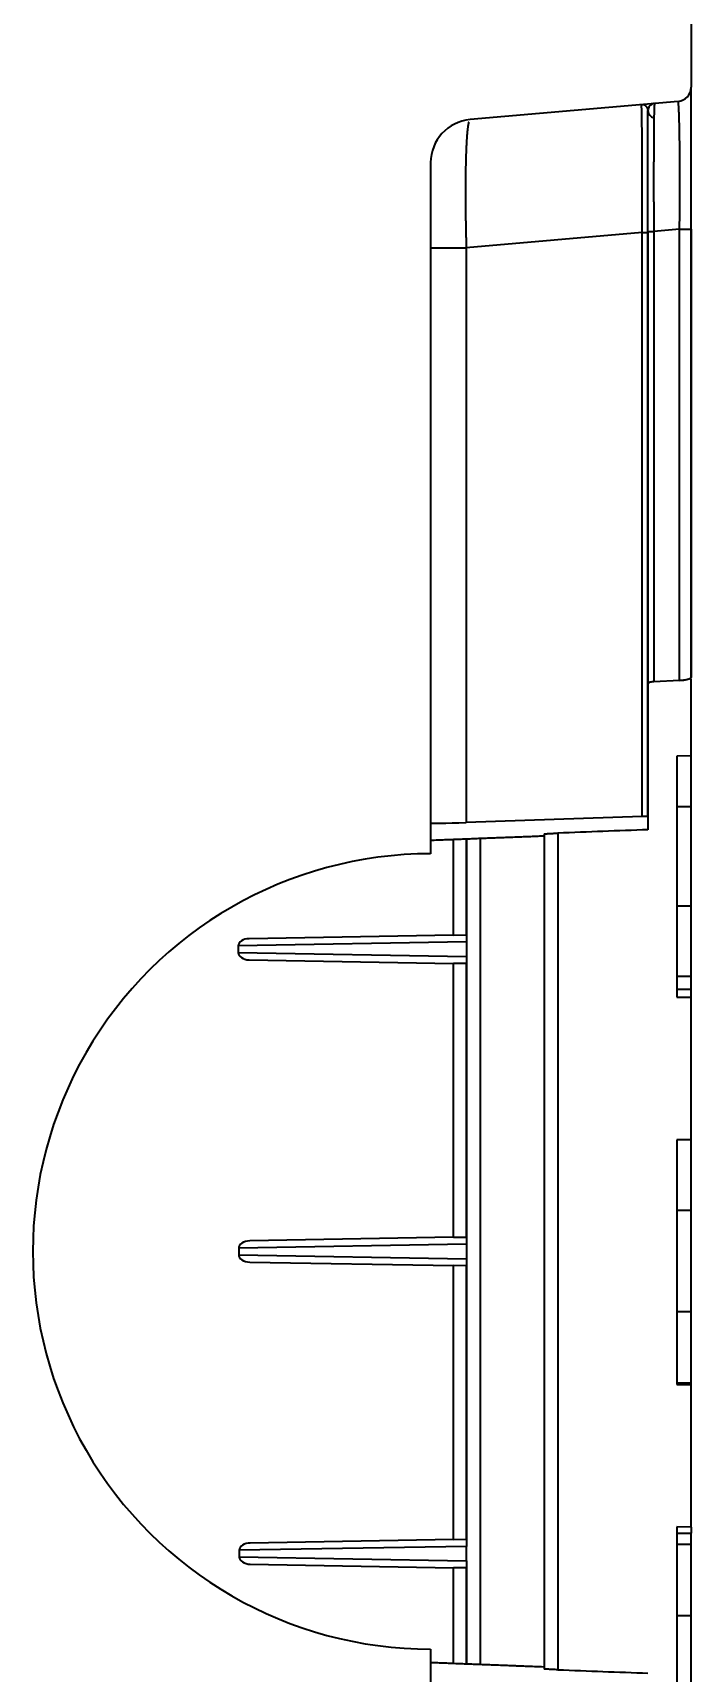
# Model space of a CAD drawing. Header units: millimetres. Extents: x 5 to 1651, y 545 to 1674.
# Drawn here: x 837.1 to 882.9, y 799.2 to 913.2 of the extents above; entities that cross this region are included whole.
import ezdxf

# ---------------------------------------------------------------- set-up
doc = ezdxf.new("R2010")
doc.units = ezdxf.units.MM
doc.layers.add('10', color=7, linetype='Continuous', true_color=0xffffff)

msp = doc.modelspace()

# ---------------------------------------------------------------- linework, layer by layer
at = {"layer": '10', "color": 7, "linetype": 'Continuous', "lineweight": 35}
for p, q in [((882.862, 928.539), (882.862, 909.456)), ((882.862, 899.589), (882.862, 909.456)), ((881.949, 908.46), (867.502, 907.196)), ((879.862, 899.345), (879.862, 907.819)), ((864.763, 904.207), (864.763, 856.176)), ((882.058, 899.589), (880.264, 899.432)), ((882.058, 868.224), (882.058, 899.589)), ((882.058, 899.589), (882.862, 899.589)), ((882.862, 899.589), (882.862, 868.436)), ((882.862, 868.438), (882.862, 899.589)), ((879.45, 899.345), (867.237, 898.276)), ((879.45, 858.768), (879.45, 899.345)), ((879.45, 899.345), (879.862, 899.345)), ((879.862, 899.432), (880.264, 899.432)), ((879.862, 899.345), (879.862, 858.775)), ((879.862, 858.775), (879.862, 899.345)), ((880.264, 899.432), (880.264, 868.13)), ((864.763, 898.276), (867.237, 898.276)), ((867.237, 898.276), (867.237, 858.346)), ((882.058, 868.224), (880.264, 868.13)), ((882.862, 862.976), (881.862, 862.967)), ((882.862, 859.444), (882.862, 862.976)), ((879.45, 858.768), (867.237, 858.346)), ((879.862, 858.775), (879.862, 857.849)), ((882.862, 859.444), (881.862, 859.444)), ((882.862, 852.559), (882.862, 859.444)), ((866.349, 850.524), (866.349, 857.181)), ((867.262, 850.54), (867.262, 857.217)), ((867.262, 857.217), (867.262, 850.54)), ((881.862, 852.559), (882.862, 852.559)), ((882.862, 846.738), (882.862, 852.559)), ((866.349, 850.524), (852.16, 850.276)), ((866.349, 850.524), (867.262, 850.54)), ((867.262, 850.54), (867.262, 850.046)), ((867.262, 850.046), (851.394, 849.769)), ((851.394, 849.769), (851.394, 849.309)), ((851.394, 849.309), (867.262, 849.032)), ((867.262, 850.046), (867.262, 849.032)), ((852.16, 848.802), (866.349, 848.554)), ((867.262, 848.539), (866.349, 848.554)), ((866.349, 829.524), (866.349, 848.554)), ((867.262, 849.032), (867.262, 848.539)), ((867.262, 829.539), (867.262, 848.539)), ((867.262, 848.539), (867.262, 829.539)), ((882.862, 847.641), (881.862, 847.641)), ((882.862, 846.738), (881.862, 846.738)), ((881.862, 846.2), (882.862, 846.209)), ((882.862, 846.209), (882.862, 846.738)), ((882.862, 836.296), (881.862, 836.295)), ((882.862, 831.377), (882.862, 836.296)), ((882.862, 831.377), (881.862, 831.377)), ((882.862, 824.377), (882.862, 831.377)), ((867.262, 829.046), (851.433, 828.769)), ((866.349, 829.524), (852.198, 829.277)), ((866.349, 829.524), (867.262, 829.539)), ((867.262, 829.539), (867.262, 829.046)), ((867.262, 829.046), (867.262, 828.033)), ((851.433, 828.769), (851.433, 828.31)), ((851.433, 828.31), (867.262, 828.033)), ((852.198, 827.802), (866.349, 827.555)), ((867.262, 828.033), (867.262, 827.539)), ((867.262, 827.539), (866.349, 827.555)), ((866.349, 808.523), (866.349, 827.555)), ((867.262, 808.539), (867.262, 827.539)), ((867.262, 827.539), (867.262, 808.539)), ((881.862, 824.377), (882.862, 824.377)), ((882.862, 819.325), (882.862, 824.377)), ((882.862, 819.377), (881.862, 819.377)), ((882.862, 819.325), (881.862, 819.325)), ((881.862, 819.294), (882.862, 819.294)), ((866.349, 808.523), (852.236, 808.277)), ((866.349, 808.523), (867.262, 808.539)), ((867.262, 808.539), (867.262, 808.045)), ((882.862, 809.389), (881.862, 809.398)), ((881.862, 808.962), (882.862, 808.962)), ((882.862, 809.389), (882.862, 808.962)), ((882.862, 803.227), (882.862, 808.962)), ((867.262, 808.045), (851.471, 807.77)), ((851.471, 807.77), (851.471, 807.31)), ((851.471, 807.31), (867.262, 807.034)), ((867.262, 807.034), (867.262, 808.045)), ((882.862, 808.163), (881.862, 808.163)), ((852.236, 806.803), (866.349, 806.556)), ((867.262, 806.54), (866.349, 806.556)), ((866.349, 799.897), (866.349, 806.556)), ((867.262, 807.034), (867.262, 806.54)), ((867.262, 799.862), (867.262, 806.54)), ((867.262, 806.54), (867.262, 799.862)), ((882.862, 803.227), (881.862, 803.227)), ((882.862, 796.317), (882.862, 803.227)), ((864.763, 800.902), (864.763, 752.872))]:
    msp.add_line(p, q, dxfattribs=at)
for centre, radius, start, end in [((881.862, 909.456), 1, 275, 0), ((880.362, 907.819), 0.5, 139.52534, 180), ((880.362, 907.819), 0.5, 179.99818, 260.10949), ((880.362, 907.819), 0.5, 95, 120.86927), ((867.763, 904.207), 3, 95, 180), ((864.762, 828.539), 27.637, 89.99784, 270.00216)]:
    msp.add_arc(centre, radius, start, end, dxfattribs=at)
for centre, major_axis, ratio, start_param, end_param in [((879.362, 858.756), (-0.5, -0.019), 0.0174427, 3.1409358, 4.535479), ((867.763, 858.417), (-3, -0.113), 0.0174427, 6.2825285, 7.6770717), ((852.169, 849.776), (-0.775, -0.013), 0.6451925, 4.7142387, 6.2726991), ((852.169, 849.302), (-0.775, 0.013), 0.6451925, 0.0104964, 1.5689514), ((852.207, 828.777), (-0.775, -0.013), 0.6451925, 4.7142387, 6.272694), ((852.207, 828.302), (-0.775, 0.013), 0.6451925, 0.0104913, 1.5689466), ((852.246, 807.777), (-0.775, -0.013), 0.6451925, 4.7142433, 6.272689), ((852.246, 807.303), (-0.775, 0.013), 0.6451925, 0.0104863, 1.5689466)]:
    msp.add_ellipse(centre, major_axis=major_axis, ratio=ratio, start_param=start_param, end_param=end_param, dxfattribs=at)
for points, knots in [([(879.45, 899.345), (879.45, 899.361), (879.45, 899.393), (879.45, 899.442), (879.451, 899.49), (879.451, 899.539), (879.451, 899.587), (879.451, 899.635), (879.451, 899.684), (879.452, 899.732), (879.452, 899.781), (879.452, 899.829), (879.452, 899.877), (879.452, 899.926), (879.453, 899.974), (879.453, 900.022), (879.453, 900.07), (879.453, 900.119), (879.453, 900.167), (879.453, 900.215), (879.453, 900.263), (879.454, 900.311), (879.454, 900.359), (879.454, 900.407), (879.454, 900.455), (879.454, 900.503), (879.454, 900.551), (879.454, 900.599), (879.454, 900.646), (879.455, 900.694), (879.455, 900.742), (879.455, 900.79), (879.455, 900.837), (879.455, 900.885), (879.455, 900.932), (879.455, 900.98), (879.455, 901.027), (879.455, 901.074), (879.456, 901.121), (879.456, 901.169), (879.456, 901.216), (879.456, 901.263), (879.456, 901.31), (879.456, 901.357), (879.456, 901.404), (879.456, 901.45), (879.456, 901.497), (879.456, 901.544), (879.456, 901.59), (879.456, 901.637), (879.457, 901.683), (879.457, 901.73), (879.457, 901.776), (879.457, 901.822), (879.457, 901.868), (879.457, 901.914), (879.457, 901.96), (879.457, 902.006), (879.457, 902.052), (879.457, 902.098), (879.457, 902.144), (879.457, 902.189), (879.457, 902.234), (879.457, 902.28), (879.457, 902.325), (879.457, 902.37), (879.457, 902.415), (879.457, 902.46), (879.457, 902.505), (879.457, 902.55), (879.458, 902.595), (879.458, 902.639), (879.458, 902.684), (879.458, 902.728), (879.458, 902.772), (879.458, 902.817), (879.458, 902.861), (879.458, 902.905), (879.458, 902.948), (879.458, 902.992), (879.458, 903.036), (879.458, 903.079), (879.458, 903.123), (879.458, 903.166), (879.458, 903.209), (879.458, 903.252), (879.458, 903.295), (879.458, 903.338), (879.458, 903.381), (879.458, 903.423), (879.458, 903.466), (879.458, 903.508), (879.458, 903.55), (879.458, 903.592), (879.458, 903.634), (879.458, 903.676), (879.458, 903.718), (879.458, 903.759), (879.458, 903.801), (879.458, 903.842), (879.458, 903.883), (879.458, 903.924), (879.458, 903.965), (879.458, 904.006), (879.458, 904.046), (879.458, 904.087), (879.458, 904.127), (879.458, 904.167), (879.458, 904.207), (879.458, 904.247), (879.458, 904.287), (879.458, 904.326), (879.458, 904.366), (879.458, 904.405), (879.458, 904.444), (879.458, 904.483), (879.457, 904.522), (879.457, 904.56), (879.457, 904.599), (879.457, 904.637), (879.457, 904.676), (879.457, 904.714), (879.457, 904.751), (879.457, 904.789), (879.457, 904.827), (879.457, 904.864), (879.457, 904.901), (879.457, 904.938), (879.457, 904.975), (879.457, 905.012), (879.457, 905.049), (879.456, 905.085), (879.456, 905.121), (879.456, 905.157), (879.456, 905.193), (879.456, 905.229), (879.456, 905.264), (879.456, 905.3), (879.456, 905.335), (879.456, 905.37), (879.455, 905.405), (879.455, 905.44), (879.455, 905.474), (879.455, 905.508), (879.455, 905.543), (879.455, 905.577), (879.455, 905.61), (879.454, 905.65), (879.454, 905.695), (879.454, 905.746), (879.454, 905.797), (879.453, 905.847), (879.453, 905.897), (879.453, 905.947), (879.452, 905.996), (879.452, 906.046), (879.451, 906.094), (879.451, 906.143), (879.451, 906.191), (879.45, 906.239), (879.45, 906.286), (879.449, 906.333), (879.449, 906.38), (879.448, 906.426), (879.448, 906.472), (879.447, 906.518), (879.447, 906.563), (879.446, 906.607), (879.446, 906.652), (879.445, 906.695), (879.445, 906.739), (879.444, 906.782), (879.444, 906.824), (879.443, 906.866), (879.443, 906.908), (879.442, 906.949), (879.442, 906.99), (879.441, 907.03), (879.441, 907.07), (879.44, 907.109), (879.439, 907.147), (879.439, 907.185), (879.438, 907.223), (879.438, 907.26), (879.437, 907.296), (879.437, 907.332), (879.436, 907.368), (879.435, 907.402), (879.435, 907.437), (879.434, 907.47), (879.434, 907.503), (879.433, 907.536), (879.433, 907.567), (879.432, 907.599), (879.431, 907.629), (879.431, 907.659), (879.43, 907.688), (879.43, 907.717), (879.429, 907.745), (879.428, 907.772), (879.428, 907.798), (879.427, 907.824), (879.427, 907.849), (879.426, 907.874), (879.426, 907.897), (879.425, 907.92), (879.424, 907.943), (879.424, 907.964), (879.423, 907.985), (879.422, 908.005), (879.422, 908.024), (879.421, 908.042), (879.421, 908.06), (879.42, 908.077), (879.419, 908.093), (879.419, 908.108), (879.418, 908.123), (879.417, 908.137), (879.417, 908.149), (879.416, 908.161), (879.415, 908.172), (879.415, 908.183), (879.414, 908.192), (879.413, 908.201), (879.412, 908.208), (879.412, 908.215), (879.411, 908.221), (879.41, 908.226), (879.409, 908.23), (879.408, 908.233), (879.408, 908.235), (879.407, 908.237), (879.406, 908.237), (879.406, 908.237)], [0, 0, 0, 0, 0.0034466, 0.0068926, 0.0103378, 0.0137824, 0.0172263, 0.0206695, 0.024112, 0.0275539, 0.0309951, 0.0344357, 0.0378756, 0.0413148, 0.0447534, 0.0481914, 0.0516287, 0.0550654, 0.0585014, 0.0619368, 0.0653716, 0.0688058, 0.0722394, 0.0756723, 0.0791046, 0.0825364, 0.0859675, 0.089398, 0.092828, 0.0962573, 0.0996861, 0.1031143, 0.1065419, 0.1099689, 0.1133954, 0.1168213, 0.1202466, 0.1236714, 0.1270956, 0.1305193, 0.1339425, 0.137365, 0.1407871, 0.1442086, 0.1476296, 0.1510501, 0.15447, 0.1578894, 0.1613084, 0.1647268, 0.1681447, 0.171562, 0.1749789, 0.1783953, 0.1818113, 0.1852267, 0.1886416, 0.1920561, 0.1954701, 0.1988836, 0.2022967, 0.2057093, 0.2091214, 0.2125331, 0.2159443, 0.2193551, 0.2227654, 0.2261753, 0.2295848, 0.2329939, 0.2364025, 0.2398107, 0.2432184, 0.2466258, 0.2500328, 0.2534393, 0.2568454, 0.2602512, 0.2636565, 0.2670615, 0.2704661, 0.2738703, 0.2772741, 0.2806775, 0.2840806, 0.2874833, 0.2908856, 0.2942876, 0.2976893, 0.3010905, 0.3044915, 0.3078921, 0.3112923, 0.3146923, 0.3180918, 0.3214911, 0.3248901, 0.3282887, 0.331687, 0.335085, 0.3384827, 0.3418801, 0.3452772, 0.348674, 0.3520706, 0.3554668, 0.3588628, 0.3622584, 0.3656538, 0.369049, 0.3724438, 0.3758385, 0.3792328, 0.3826269, 0.3860208, 0.3894144, 0.3928077, 0.3962009, 0.3995938, 0.4029865, 0.4063789, 0.4097711, 0.4131631, 0.4165549, 0.4199465, 0.4233379, 0.4267291, 0.4301201, 0.4335109, 0.4369015, 0.440292, 0.4436822, 0.4470723, 0.4504622, 0.4538519, 0.4572415, 0.4606309, 0.4640202, 0.4674093, 0.4707982, 0.4741871, 0.4775757, 0.4809643, 0.4843527, 0.487741, 0.4911292, 0.4945172, 0.4979052, 0.5031064, 0.5083242, 0.5135583, 0.5188089, 0.5240761, 0.5293597, 0.5346598, 0.5399764, 0.5453096, 0.5506594, 0.5560257, 0.5614086, 0.5668081, 0.5722242, 0.577657, 0.5831063, 0.5885724, 0.5940551, 0.5995545, 0.6050706, 0.6106034, 0.616153, 0.6217193, 0.6273023, 0.6329021, 0.6385187, 0.644152, 0.6498022, 0.6554692, 0.661153, 0.6668536, 0.6725711, 0.6783055, 0.6840568, 0.6898249, 0.6956099, 0.7014119, 0.7072307, 0.7130665, 0.7189193, 0.724789, 0.7306757, 0.7365793, 0.7425, 0.7484377, 0.7543923, 0.760364, 0.7663527, 0.7723585, 0.7783813, 0.7844212, 0.7904782, 0.7965522, 0.8026434, 0.8087516, 0.814877, 0.8210195, 0.8271791, 0.8333559, 0.8395498, 0.8457609, 0.8519892, 0.8582346, 0.8644973, 0.8707771, 0.8770742, 0.8833885, 0.88972, 0.8960687, 0.9024347, 0.908818, 0.9152185, 0.9216363, 0.9280713, 0.9345237, 0.9409933, 0.9474803, 0.9539846, 0.9605062, 0.9670451, 0.9736014, 0.980175, 0.986766, 0.9933743, 1, 1, 1, 1]), ([(879.856, 907.896), (879.856, 907.897), (879.855, 907.902), (879.854, 907.91), (879.849, 907.932), (879.839, 907.966), (879.821, 908.006), (879.8, 908.044), (879.775, 908.078), (879.746, 908.111), (879.719, 908.135), (879.697, 908.152), (879.682, 908.162), (879.667, 908.172), (879.651, 908.181), (879.635, 908.19), (879.619, 908.197), (879.602, 908.205), (879.585, 908.211), (879.567, 908.217), (879.55, 908.222), (879.532, 908.227), (879.514, 908.231), (879.499, 908.233), (879.49, 908.235), (879.487, 908.235)], [0, 0, 0, 0, 0.0081682, 0.0245242, 0.0411673, 0.1184601, 0.2017813, 0.2741099, 0.351768, 0.4347227, 0.522947, 0.5572692, 0.5917406, 0.6263622, 0.6611352, 0.696061, 0.731141, 0.7663769, 0.8017706, 0.8373241, 0.8730396, 0.9089196, 0.9449665, 0.9811834, 1, 1, 1, 1]), ([(880.309, 908.276), (880.309, 908.276), (880.309, 908.273), (880.308, 908.269), (880.308, 908.264), (880.307, 908.259), (880.307, 908.254), (880.306, 908.248), (880.306, 908.242), (880.305, 908.236), (880.305, 908.229), (880.304, 908.223), (880.304, 908.216), (880.303, 908.208), (880.303, 908.201), (880.302, 908.193), (880.302, 908.186), (880.301, 908.177), (880.301, 908.169), (880.3, 908.161), (880.3, 908.152), (880.299, 908.143), (880.299, 908.134), (880.298, 908.124), (880.298, 908.115), (880.297, 908.105), (880.297, 908.095), (880.296, 908.084), (880.296, 908.074), (880.295, 908.063), (880.295, 908.052), (880.294, 908.041), (880.294, 908.03), (880.293, 908.018), (880.293, 908.007), (880.292, 907.995), (880.292, 907.982), (880.291, 907.97), (880.291, 907.957), (880.29, 907.945), (880.29, 907.932), (880.29, 907.919), (880.289, 907.905), (880.289, 907.892), (880.288, 907.878), (880.288, 907.864), (880.287, 907.85), (880.287, 907.835), (880.287, 907.821), (880.286, 907.806), (880.286, 907.791), (880.285, 907.776), (880.285, 907.761), (880.285, 907.746), (880.284, 907.73), (880.284, 907.714), (880.283, 907.698), (880.283, 907.682), (880.283, 907.666), (880.282, 907.649), (880.282, 907.633), (880.282, 907.616), (880.281, 907.599), (880.281, 907.582), (880.28, 907.564), (880.28, 907.547), (880.28, 907.529), (880.279, 907.511), (880.279, 907.493), (880.279, 907.475), (880.279, 907.457), (880.278, 907.438), (880.278, 907.42), (880.278, 907.401), (880.277, 907.382), (880.277, 907.363), (880.277, 907.344), (880.276, 907.324), (880.276, 907.305), (880.276, 907.285), (880.276, 907.265), (880.275, 907.245), (880.275, 907.225), (880.275, 907.205), (880.274, 907.184), (880.274, 907.164), (880.274, 907.143), (880.274, 907.122), (880.273, 907.101), (880.273, 907.08), (880.273, 907.059), (880.273, 907.038), (880.272, 907.016), (880.272, 906.994), (880.272, 906.973), (880.272, 906.951), (880.272, 906.929), (880.271, 906.907), (880.271, 906.884), (880.271, 906.862), (880.271, 906.839), (880.271, 906.817), (880.27, 906.794), (880.27, 906.771), (880.27, 906.748), (880.27, 906.725), (880.27, 906.702), (880.269, 906.679), (880.269, 906.655), (880.269, 906.632), (880.269, 906.608), (880.269, 906.584), (880.268, 906.56), (880.268, 906.536), (880.268, 906.512), (880.268, 906.488), (880.268, 906.464), (880.268, 906.439), (880.267, 906.415), (880.267, 906.39), (880.267, 906.366), (880.267, 906.341), (880.267, 906.316), (880.267, 906.291), (880.266, 906.266), (880.266, 906.241), (880.266, 906.215), (880.266, 906.19), (880.266, 906.165), (880.266, 906.139), (880.265, 906.114), (880.265, 906.088), (880.265, 906.062), (880.265, 906.036), (880.265, 906.01), (880.265, 905.984), (880.265, 905.958), (880.264, 905.932), (880.264, 905.906), (880.264, 905.88), (880.264, 905.853), (880.264, 905.827), (880.264, 905.8), (880.263, 905.774), (880.263, 905.747), (880.263, 905.707), (880.263, 905.654), (880.262, 905.588), (880.262, 905.521), (880.262, 905.453), (880.261, 905.384), (880.261, 905.315), (880.26, 905.245), (880.26, 905.175), (880.26, 905.104), (880.259, 905.032), (880.259, 904.96), (880.259, 904.887), (880.258, 904.813), (880.258, 904.739), (880.258, 904.664), (880.257, 904.589), (880.257, 904.513), (880.257, 904.436), (880.257, 904.359), (880.256, 904.282), (880.256, 904.204), (880.256, 904.125), (880.256, 904.046), (880.255, 903.966), (880.255, 903.886), (880.255, 903.805), (880.255, 903.724), (880.255, 903.642), (880.255, 903.56), (880.255, 903.478), (880.254, 903.395), (880.254, 903.311), (880.254, 903.227), (880.254, 903.143), (880.254, 903.058), (880.254, 902.973), (880.254, 902.887), (880.254, 902.801), (880.254, 902.715), (880.254, 902.628), (880.254, 902.541), (880.254, 902.454), (880.255, 902.366), (880.255, 902.278), (880.255, 902.189), (880.255, 902.101), (880.255, 902.012), (880.255, 901.922), (880.255, 901.833), (880.256, 901.743), (880.256, 901.652), (880.256, 901.562), (880.256, 901.471), (880.257, 901.38), (880.257, 901.289), (880.257, 901.198), (880.257, 901.106), (880.258, 901.014), (880.258, 900.922), (880.258, 900.83), (880.259, 900.738), (880.259, 900.645), (880.26, 900.552), (880.26, 900.46), (880.26, 900.367), (880.261, 900.273), (880.261, 900.18), (880.261, 900.087), (880.262, 899.994), (880.262, 899.9), (880.263, 899.807), (880.263, 899.713), (880.264, 899.619), (880.264, 899.526), (880.264, 899.463), (880.264, 899.432)], [0, 0, 0, 0, 0.0018999, 0.0055601, 0.0092147, 0.0128638, 0.0165074, 0.0201455, 0.0237781, 0.0274051, 0.0310267, 0.0346427, 0.0382532, 0.0418582, 0.0454578, 0.0490518, 0.0526403, 0.0562233, 0.0598007, 0.0633727, 0.0669392, 0.0705002, 0.0740557, 0.0776057, 0.0811503, 0.0846893, 0.0882228, 0.0917508, 0.0952734, 0.0987904, 0.102302, 0.1058081, 0.1093087, 0.1128038, 0.1162934, 0.1197776, 0.1232563, 0.1267295, 0.1301972, 0.1336594, 0.1371162, 0.1405675, 0.1440133, 0.1474537, 0.1508886, 0.154318, 0.157742, 0.1611605, 0.1645735, 0.1679811, 0.1713832, 0.1747798, 0.178171, 0.1815568, 0.1849371, 0.1883119, 0.1916813, 0.1950452, 0.1984037, 0.2017567, 0.2051043, 0.2084465, 0.2117832, 0.2151144, 0.2184403, 0.2217607, 0.2250756, 0.2283851, 0.2316892, 0.2349879, 0.2382811, 0.2415689, 0.2448512, 0.2481282, 0.2513997, 0.2546658, 0.2579265, 0.2611817, 0.2644316, 0.267676, 0.270915, 0.2741486, 0.2773768, 0.2805995, 0.2838169, 0.2870289, 0.2902354, 0.2934366, 0.2966323, 0.2998227, 0.3030076, 0.3061872, 0.3093613, 0.3125301, 0.3156935, 0.3188515, 0.3220041, 0.3251513, 0.3282932, 0.3314296, 0.3345607, 0.3376864, 0.3408067, 0.3439217, 0.3470312, 0.3501355, 0.3532343, 0.3563278, 0.3594159, 0.3624986, 0.365576, 0.368648, 0.3717147, 0.374776, 0.3778319, 0.3808825, 0.3839278, 0.3869677, 0.3900023, 0.3930315, 0.3960554, 0.3990739, 0.4020871, 0.405095, 0.4080975, 0.4110947, 0.4140866, 0.4170731, 0.4200543, 0.4230302, 0.4260008, 0.428966, 0.431926, 0.4348806, 0.4378299, 0.4407739, 0.4437126, 0.446646, 0.4495741, 0.4524969, 0.4554144, 0.4583265, 0.4612334, 0.464135, 0.4670313, 0.4699224, 0.4769861, 0.4840493, 0.4911118, 0.4981737, 0.5052351, 0.512296, 0.5193564, 0.5264164, 0.5334759, 0.5405351, 0.5475938, 0.5546523, 0.5617104, 0.5687683, 0.575826, 0.5828834, 0.5899406, 0.5969977, 0.6040547, 0.6111116, 0.6181685, 0.6252253, 0.6322821, 0.639339, 0.6463959, 0.6534529, 0.6605101, 0.6675674, 0.6746249, 0.6816826, 0.6887405, 0.6957988, 0.7028573, 0.7099162, 0.7169755, 0.7240351, 0.7310952, 0.7381558, 0.7452169, 0.7522784, 0.7593406, 0.7664033, 0.7734666, 0.7805306, 0.7875953, 0.7946606, 0.8017267, 0.8087936, 0.8158612, 0.8229297, 0.8299991, 0.8370693, 0.8441405, 0.8512126, 0.8582857, 0.8653598, 0.8724349, 0.8795112, 0.8865885, 0.8936669, 0.9007465, 0.9078273, 0.9149094, 0.9219926, 0.9290772, 0.9361631, 0.9432503, 0.9503389, 0.9574289, 0.9645203, 0.9716132, 0.9787076, 0.9858035, 0.992901, 1, 1, 1, 1]), ([(882.058, 899.589), (882.058, 899.605), (882.058, 899.637), (882.059, 899.685), (882.059, 899.733), (882.06, 899.782), (882.06, 899.83), (882.061, 899.878), (882.061, 899.926), (882.061, 899.974), (882.062, 900.022), (882.062, 900.07), (882.062, 900.118), (882.063, 900.166), (882.063, 900.214), (882.063, 900.262), (882.064, 900.31), (882.064, 900.358), (882.064, 900.406), (882.065, 900.454), (882.065, 900.502), (882.065, 900.55), (882.066, 900.597), (882.066, 900.645), (882.066, 900.693), (882.066, 900.741), (882.067, 900.788), (882.067, 900.836), (882.067, 900.883), (882.067, 900.931), (882.068, 900.978), (882.068, 901.026), (882.068, 901.073), (882.068, 901.121), (882.069, 901.168), (882.069, 901.215), (882.069, 901.262), (882.069, 901.309), (882.069, 901.356), (882.07, 901.403), (882.07, 901.45), (882.07, 901.497), (882.07, 901.544), (882.07, 901.591), (882.071, 901.638), (882.071, 901.684), (882.071, 901.731), (882.071, 901.777), (882.071, 901.824), (882.071, 901.87), (882.071, 901.916), (882.072, 901.963), (882.072, 902.009), (882.072, 902.055), (882.072, 902.101), (882.072, 902.147), (882.072, 902.193), (882.072, 902.238), (882.072, 902.284), (882.072, 902.33), (882.072, 902.375), (882.073, 902.421), (882.073, 902.466), (882.073, 902.511), (882.073, 902.556), (882.073, 902.602), (882.073, 902.647), (882.073, 902.691), (882.073, 902.736), (882.073, 902.781), (882.073, 902.826), (882.073, 902.87), (882.073, 902.915), (882.073, 902.959), (882.073, 903.003), (882.073, 903.047), (882.073, 903.091), (882.073, 903.135), (882.073, 903.179), (882.073, 903.223), (882.073, 903.266), (882.073, 903.31), (882.073, 903.353), (882.073, 903.396), (882.073, 903.439), (882.073, 903.482), (882.073, 903.525), (882.073, 903.568), (882.073, 903.611), (882.073, 903.653), (882.073, 903.696), (882.073, 903.738), (882.073, 903.78), (882.073, 903.822), (882.073, 903.864), (882.073, 903.906), (882.072, 903.948), (882.072, 903.989), (882.072, 904.031), (882.072, 904.072), (882.072, 904.113), (882.072, 904.154), (882.072, 904.195), (882.072, 904.236), (882.072, 904.276), (882.071, 904.317), (882.071, 904.357), (882.071, 904.397), (882.071, 904.438), (882.071, 904.477), (882.071, 904.517), (882.071, 904.557), (882.07, 904.596), (882.07, 904.636), (882.07, 904.675), (882.07, 904.714), (882.07, 904.753), (882.07, 904.791), (882.069, 904.83), (882.069, 904.868), (882.069, 904.907), (882.069, 904.945), (882.068, 904.983), (882.068, 905.021), (882.068, 905.058), (882.068, 905.096), (882.067, 905.133), (882.067, 905.17), (882.067, 905.207), (882.067, 905.244), (882.066, 905.281), (882.066, 905.317), (882.066, 905.353), (882.066, 905.39), (882.065, 905.426), (882.065, 905.461), (882.065, 905.497), (882.064, 905.533), (882.064, 905.568), (882.064, 905.603), (882.063, 905.638), (882.063, 905.673), (882.063, 905.707), (882.062, 905.742), (882.062, 905.776), (882.061, 905.81), (882.061, 905.844), (882.061, 905.883), (882.06, 905.928), (882.059, 905.978), (882.059, 906.028), (882.058, 906.078), (882.057, 906.127), (882.056, 906.177), (882.056, 906.225), (882.055, 906.274), (882.054, 906.322), (882.053, 906.37), (882.052, 906.418), (882.051, 906.465), (882.05, 906.512), (882.049, 906.559), (882.048, 906.605), (882.048, 906.651), (882.047, 906.697), (882.046, 906.742), (882.044, 906.786), (882.043, 906.831), (882.042, 906.875), (882.041, 906.918), (882.04, 906.962), (882.039, 907.004), (882.038, 907.047), (882.037, 907.088), (882.036, 907.13), (882.034, 907.171), (882.033, 907.211), (882.032, 907.251), (882.031, 907.291), (882.03, 907.33), (882.028, 907.368), (882.027, 907.406), (882.026, 907.444), (882.025, 907.481), (882.024, 907.517), (882.022, 907.553), (882.021, 907.588), (882.02, 907.623), (882.018, 907.657), (882.017, 907.691), (882.016, 907.724), (882.014, 907.756), (882.013, 907.788), (882.012, 907.819), (882.01, 907.85), (882.009, 907.88), (882.008, 907.909), (882.006, 907.937), (882.005, 907.965), (882.003, 907.993), (882.002, 908.019), (882.001, 908.045), (881.999, 908.07), (881.998, 908.095), (881.996, 908.119), (881.995, 908.142), (881.993, 908.164), (881.992, 908.186), (881.99, 908.207), (881.989, 908.227), (881.987, 908.246), (881.986, 908.265), (881.984, 908.282), (881.983, 908.299), (881.981, 908.315), (881.98, 908.331), (881.978, 908.345), (881.976, 908.359), (881.975, 908.372), (881.973, 908.384), (881.971, 908.395), (881.97, 908.405), (881.968, 908.415), (881.966, 908.424), (881.964, 908.431), (881.963, 908.438), (881.961, 908.444), (881.959, 908.449), (881.957, 908.453), (881.955, 908.456), (881.953, 908.458), (881.951, 908.459), (881.95, 908.46), (881.949, 908.46)], [0, 0, 0, 0, 0.0034207, 0.0068409, 0.0102605, 0.0136798, 0.0170985, 0.0205168, 0.0239346, 0.0273519, 0.0307688, 0.0341852, 0.0376012, 0.0410168, 0.0444319, 0.0478466, 0.0512609, 0.0546747, 0.0580881, 0.0615012, 0.0649138, 0.068326, 0.0717379, 0.0751493, 0.0785604, 0.0819711, 0.0853814, 0.0887914, 0.092201, 0.0956102, 0.0990191, 0.1024277, 0.1058359, 0.1092438, 0.1126514, 0.1160586, 0.1194655, 0.1228721, 0.1262784, 0.1296844, 0.1330901, 0.1364955, 0.1399007, 0.1433055, 0.1467101, 0.1501144, 0.1535184, 0.1569222, 0.1603257, 0.163729, 0.1671321, 0.1705349, 0.1739374, 0.1773398, 0.1807419, 0.1841438, 0.1875455, 0.190947, 0.1943483, 0.1977494, 0.2011503, 0.204551, 0.2079516, 0.2113519, 0.2147521, 0.2181522, 0.2215521, 0.2249518, 0.2283514, 0.2317508, 0.2351502, 0.2385493, 0.2419484, 0.2453473, 0.2487462, 0.2521449, 0.2555435, 0.258942, 0.2623404, 0.2657387, 0.269137, 0.2725352, 0.2759333, 0.2793313, 0.2827293, 0.2861272, 0.2895251, 0.2929229, 0.2963207, 0.2997185, 0.3031162, 0.3065139, 0.3099116, 0.3133093, 0.3167069, 0.3201046, 0.3235023, 0.3269, 0.3302976, 0.3336954, 0.3370931, 0.3404909, 0.3438887, 0.3472865, 0.3506844, 0.3540824, 0.3574804, 0.3608784, 0.3642766, 0.3676748, 0.3710731, 0.3744715, 0.3778699, 0.3812685, 0.3846671, 0.3880659, 0.3914648, 0.3948638, 0.3982629, 0.4016621, 0.4050615, 0.408461, 0.4118607, 0.4152605, 0.4186604, 0.4220605, 0.4254608, 0.4288613, 0.4322619, 0.4356627, 0.4390637, 0.4424649, 0.4458663, 0.4492679, 0.4526696, 0.4560717, 0.4594739, 0.4628763, 0.466279, 0.4696819, 0.4730851, 0.4764884, 0.4798921, 0.483296, 0.4867002, 0.4901046, 0.4935093, 0.4969143, 0.5020532, 0.5072103, 0.5123855, 0.5175789, 0.5227904, 0.5280202, 0.5332681, 0.5385342, 0.5438186, 0.5491213, 0.5544422, 0.5597814, 0.565139, 0.5705149, 0.5759091, 0.5813217, 0.5867527, 0.5922021, 0.5976699, 0.6031562, 0.6086609, 0.6141841, 0.6197257, 0.6252859, 0.6308646, 0.6364618, 0.6420776, 0.647712, 0.6533649, 0.6590364, 0.6647265, 0.6704353, 0.6761627, 0.6819088, 0.6876735, 0.6934569, 0.6992591, 0.7050799, 0.7109195, 0.7167778, 0.7226548, 0.7285507, 0.7344653, 0.7403987, 0.7463509, 0.7523219, 0.7583118, 0.7643205, 0.7703481, 0.7763946, 0.7824599, 0.7885442, 0.7946473, 0.8007694, 0.8069104, 0.8130703, 0.8192492, 0.8254471, 0.831664, 0.8378998, 0.8441547, 0.8504285, 0.8567214, 0.8630334, 0.8693643, 0.8757144, 0.8820835, 0.8884717, 0.8948789, 0.9013053, 0.9077508, 0.9142154, 0.9206992, 0.9272021, 0.9337241, 0.9402653, 0.9468257, 0.9534052, 0.960004, 0.9666219, 0.9732591, 0.9799155, 0.9865911, 0.9932859, 1, 1, 1, 1]), ([(867.405, 907.017), (867.404, 907.014), (867.402, 907.008), (867.4, 906.998), (867.398, 906.988), (867.395, 906.978), (867.393, 906.968), (867.391, 906.958), (867.388, 906.947), (867.386, 906.937), (867.384, 906.926), (867.382, 906.914), (867.379, 906.903), (867.377, 906.891), (867.375, 906.88), (867.373, 906.868), (867.37, 906.855), (867.368, 906.843), (867.366, 906.83), (867.364, 906.817), (867.362, 906.804), (867.359, 906.791), (867.357, 906.778), (867.355, 906.764), (867.353, 906.75), (867.351, 906.736), (867.349, 906.722), (867.347, 906.708), (867.345, 906.693), (867.343, 906.678), (867.341, 906.663), (867.339, 906.648), (867.337, 906.633), (867.335, 906.618), (867.333, 906.602), (867.331, 906.586), (867.329, 906.57), (867.327, 906.554), (867.325, 906.537), (867.323, 906.521), (867.321, 906.504), (867.32, 906.487), (867.318, 906.47), (867.316, 906.453), (867.314, 906.435), (867.312, 906.418), (867.31, 906.4), (867.309, 906.382), (867.307, 906.364), (867.305, 906.346), (867.303, 906.327), (867.302, 906.309), (867.3, 906.29), (867.298, 906.271), (867.297, 906.252), (867.295, 906.233), (867.293, 906.213), (867.292, 906.194), (867.29, 906.174), (867.288, 906.154), (867.287, 906.134), (867.285, 906.114), (867.284, 906.094), (867.282, 906.074), (867.281, 906.053), (867.279, 906.032), (867.278, 906.012), (867.276, 905.991), (867.275, 905.969), (867.273, 905.948), (867.272, 905.927), (867.27, 905.905), (867.269, 905.884), (867.267, 905.862), (867.266, 905.84), (867.265, 905.818), (867.263, 905.796), (867.262, 905.773), (867.261, 905.751), (867.259, 905.728), (867.258, 905.706), (867.257, 905.683), (867.255, 905.66), (867.254, 905.637), (867.253, 905.613), (867.251, 905.59), (867.25, 905.567), (867.249, 905.543), (867.248, 905.519), (867.247, 905.496), (867.245, 905.472), (867.244, 905.448), (867.243, 905.424), (867.242, 905.399), (867.241, 905.375), (867.24, 905.351), (867.238, 905.326), (867.237, 905.301), (867.236, 905.277), (867.235, 905.252), (867.234, 905.227), (867.233, 905.202), (867.232, 905.177), (867.231, 905.151), (867.23, 905.126), (867.229, 905.101), (867.228, 905.075), (867.227, 905.049), (867.226, 905.024), (867.225, 904.998), (867.224, 904.972), (867.223, 904.946), (867.222, 904.92), (867.221, 904.893), (867.22, 904.867), (867.219, 904.841), (867.218, 904.814), (867.217, 904.788), (867.217, 904.761), (867.216, 904.735), (867.215, 904.708), (867.214, 904.681), (867.213, 904.654), (867.212, 904.627), (867.212, 904.6), (867.21, 904.56), (867.209, 904.507), (867.207, 904.441), (867.205, 904.374), (867.203, 904.306), (867.202, 904.237), (867.2, 904.168), (867.198, 904.099), (867.197, 904.028), (867.195, 903.957), (867.194, 903.886), (867.193, 903.813), (867.191, 903.74), (867.19, 903.667), (867.189, 903.593), (867.188, 903.518), (867.187, 903.443), (867.186, 903.367), (867.185, 903.291), (867.184, 903.214), (867.183, 903.136), (867.182, 903.058), (867.182, 902.98), (867.181, 902.9), (867.181, 902.821), (867.18, 902.741), (867.18, 902.66), (867.179, 902.579), (867.179, 902.497), (867.179, 902.415), (867.179, 902.332), (867.178, 902.249), (867.178, 902.166), (867.178, 902.082), (867.178, 901.997), (867.179, 901.913), (867.179, 901.827), (867.179, 901.742), (867.18, 901.656), (867.18, 901.569), (867.18, 901.482), (867.181, 901.395), (867.182, 901.308), (867.182, 901.22), (867.183, 901.131), (867.184, 901.043), (867.185, 900.954), (867.186, 900.865), (867.187, 900.775), (867.188, 900.685), (867.189, 900.595), (867.19, 900.505), (867.191, 900.414), (867.193, 900.323), (867.194, 900.232), (867.196, 900.14), (867.197, 900.049), (867.199, 899.957), (867.2, 899.865), (867.202, 899.772), (867.204, 899.68), (867.206, 899.587), (867.207, 899.494), (867.209, 899.401), (867.211, 899.308), (867.214, 899.215), (867.216, 899.121), (867.218, 899.028), (867.22, 898.934), (867.222, 898.84), (867.225, 898.747), (867.227, 898.653), (867.23, 898.559), (867.232, 898.464), (867.235, 898.37), (867.236, 898.308), (867.237, 898.276)], [0, 0, 0, 0, 0.0036672, 0.0074423, 0.0112122, 0.0149769, 0.0187364, 0.0224907, 0.0262397, 0.0299836, 0.0337223, 0.0374557, 0.041184, 0.044907, 0.0486249, 0.0523375, 0.056045, 0.0597472, 0.0634442, 0.0671361, 0.0708227, 0.0745041, 0.0781804, 0.0818514, 0.0855173, 0.0891779, 0.0928334, 0.0964837, 0.1001287, 0.1037686, 0.1074033, 0.1110328, 0.1146571, 0.1182762, 0.1218901, 0.1254988, 0.1291024, 0.1327007, 0.1362939, 0.1398819, 0.1434647, 0.1470423, 0.1506147, 0.154182, 0.1577441, 0.1613009, 0.1648527, 0.1683992, 0.1719405, 0.1754767, 0.1790077, 0.1825335, 0.1860541, 0.1895696, 0.1930799, 0.196585, 0.2000849, 0.2035797, 0.2070693, 0.2105537, 0.214033, 0.2175071, 0.220976, 0.2244397, 0.2278983, 0.2313517, 0.2348, 0.2382431, 0.241681, 0.2451138, 0.2485414, 0.2519638, 0.2553811, 0.2587932, 0.2622002, 0.265602, 0.2689986, 0.2723901, 0.2757765, 0.2791576, 0.2825337, 0.2859046, 0.2892703, 0.2926309, 0.2959863, 0.2993366, 0.3026817, 0.3060217, 0.3093565, 0.3126862, 0.3160108, 0.3193302, 0.3226445, 0.3259536, 0.3292576, 0.3325564, 0.3358501, 0.3391387, 0.3424221, 0.3457004, 0.3489736, 0.3522416, 0.3555045, 0.3587623, 0.3620149, 0.3652624, 0.3685048, 0.371742, 0.3749742, 0.3782011, 0.381423, 0.3846398, 0.3878514, 0.3910579, 0.3942593, 0.3974555, 0.4006467, 0.4038327, 0.4070136, 0.4101894, 0.4133601, 0.4165256, 0.4196861, 0.4228414, 0.4259917, 0.4291368, 0.4366912, 0.4442468, 0.4518037, 0.4593618, 0.4669211, 0.4744817, 0.4820436, 0.4896068, 0.4971712, 0.504737, 0.5123042, 0.5198726, 0.5274425, 0.5350137, 0.5425863, 0.5501603, 0.5577357, 0.5653126, 0.5728909, 0.5804707, 0.5880519, 0.5956346, 0.6032188, 0.6108045, 0.6183918, 0.6259806, 0.6335709, 0.6411628, 0.6487563, 0.6563514, 0.6639481, 0.6715464, 0.6791464, 0.686748, 0.6943512, 0.7019562, 0.7095628, 0.7171711, 0.7247812, 0.732393, 0.7400065, 0.7476218, 0.7552388, 0.7628577, 0.7704783, 0.7781007, 0.785725, 0.7933511, 0.8009791, 0.8086089, 0.8162406, 0.8238742, 0.8315097, 0.8391471, 0.8467865, 0.8544278, 0.8620711, 0.8697163, 0.8773635, 0.8850127, 0.892664, 0.9003172, 0.9079725, 0.9156299, 0.9232893, 0.9309508, 0.9386144, 0.9462801, 0.9539479, 0.9616178, 0.9692899, 0.9769642, 0.9846406, 0.9923192, 1, 1, 1, 1]), ([(880.264, 868.13), (880.235, 868.128), (880.208, 868.126), (880.167, 868.122), (880.154, 868.121), (880.128, 868.117), (880.115, 868.115), (880.077, 868.109), (880.054, 868.105), (880.022, 868.097), (880.011, 868.094), (879.991, 868.089), (879.982, 868.086), (879.955, 868.076), (879.939, 868.07), (879.918, 868.059), (879.912, 868.056), (879.9, 868.048), (879.895, 868.044), (879.881, 868.033), (879.874, 868.024), (879.867, 868.012), (879.865, 868.007), (879.863, 867.999), (879.862, 867.994), (879.862, 867.99)], [0, 0, 0, 0, 0.125, 0.125, 0.1875, 0.1875, 0.25, 0.25, 0.375, 0.375, 0.4375, 0.4375, 0.5, 0.5, 0.625, 0.625, 0.6875, 0.6875, 0.75, 0.75, 0.875, 0.875, 0.9375, 0.9375, 1, 1, 1, 1]), ([(882.058, 868.224), (882.115, 868.227), (882.171, 868.231), (882.251, 868.239), (882.277, 868.242), (882.316, 868.247), (882.329, 868.249), (882.354, 868.253), (882.367, 868.255), (882.429, 868.264), (882.475, 868.273), (882.54, 868.287), (882.561, 868.292), (882.59, 868.299), (882.6, 868.302), (882.619, 868.307), (882.629, 868.309), (882.674, 868.323), (882.706, 868.333), (882.748, 868.35), (882.76, 868.355), (882.778, 868.364), (882.784, 868.366), (882.795, 868.372), (882.8, 868.375), (882.824, 868.388), (882.838, 868.399), (882.857, 868.419), (882.862, 868.429), (882.862, 868.438)], [0, 0, 0, 0, 0.125, 0.125, 0.1875, 0.1875, 0.21875, 0.21875, 0.25, 0.25, 0.375, 0.375, 0.4375, 0.4375, 0.46875, 0.46875, 0.5, 0.5, 0.625, 0.625, 0.6875, 0.6875, 0.71875, 0.71875, 0.75, 0.75, 0.875, 0.875, 1, 1, 1, 1]), ([(881.862, 862.967), (881.862, 862.821), (881.862, 857.287), (881.862, 851.686), (881.862, 846.2)], [0, 0, 0, 0, 0.0263308, 1, 1, 1, 1]), ([(872.662, 857.556), (872.662, 857.557), (872.668, 857.558), (872.686, 857.56), (872.693, 857.561), (872.706, 857.563), (872.711, 857.563), (872.721, 857.564), (872.726, 857.564), (872.755, 857.567), (872.784, 857.569), (872.834, 857.572), (872.852, 857.573), (872.882, 857.575), (872.892, 857.576), (872.912, 857.577), (872.923, 857.577), (872.977, 857.581), (873.024, 857.583), (873.089, 857.586), (873.102, 857.587), (873.128, 857.588), (873.142, 857.589), (873.183, 857.591), (873.212, 857.592), (873.298, 857.596), (873.358, 857.599), (873.435, 857.602), (873.451, 857.603), (873.483, 857.604), (873.53, 857.606), (873.578, 857.608), (873.61, 857.609)], [0, 0, 0, 0, 0.125, 0.125, 0.1875, 0.1875, 0.21875, 0.21875, 0.25, 0.25, 0.375, 0.375, 0.4375, 0.4375, 0.46875, 0.46875, 0.5, 0.5, 0.625, 0.625, 0.65625, 0.65625, 0.6875, 0.6875, 0.75, 0.75, 0.875, 0.875, 0.90625, 0.90625, 0.9375, 1, 1, 1, 1]), ([(872.662, 799.64), (872.662, 805.702), (872.662, 818.808), (872.662, 838.276), (872.662, 851.388), (872.662, 857.455)], [0, 0, 0, 0, 0.3192238, 0.6804987, 1, 1, 1, 1]), ([(879.862, 857.849), (878.82, 857.809), (877.778, 857.769), (875.694, 857.689), (874.652, 857.649), (873.61, 857.609)], [0, 0, 0, 0, 0.5, 0.5, 1, 1, 1, 1]), ([(873.61, 857.621), (873.61, 851.77), (873.61, 838.315), (873.61, 818.764), (873.61, 805.309), (873.61, 799.458)], [0, 0, 0, 0, 0.3053242, 0.6946758, 1, 1, 1, 1]), ([(868.21, 857.256), (868.21, 851.247), (868.21, 838.208), (868.21, 818.871), (868.21, 805.832), (868.21, 799.823)], [0, 0, 0, 0, 0.3184485, 0.6815515, 1, 1, 1, 1]), ([(882.862, 836.296), (882.862, 837.516), (882.862, 840.826), (882.862, 844.128), (882.862, 846.209)], [0, 0, 0, 0, 0.3683456, 1, 1, 1, 1]), ([(882.862, 809.389), (882.862, 811.961), (882.862, 815.262), (882.862, 818.571), (882.862, 819.294)], [0, 0, 0, 0, 0.7815279, 1, 1, 1, 1]), ([(881.862, 809.398), (881.862, 804.411), (881.862, 798.816), (881.862, 793.287), (881.862, 792.658)], [0, 0, 0, 0, 0.8859615, 1, 1, 1, 1]), ([(873.61, 799.47), (873.546, 799.472), (873.483, 799.475), (873.391, 799.479), (873.36, 799.48), (873.3, 799.483), (873.27, 799.484), (873.183, 799.488), (873.129, 799.491), (873.052, 799.494), (873.027, 799.496), (872.979, 799.498), (872.956, 799.5), (872.891, 799.503), (872.852, 799.506), (872.801, 799.509), (872.786, 799.51), (872.757, 799.512), (872.744, 799.513), (872.709, 799.516), (872.692, 799.518), (872.668, 799.521), (872.662, 799.522), (872.662, 799.523)], [0, 0, 0, 0, 0.125, 0.125, 0.1875, 0.1875, 0.25, 0.25, 0.375, 0.375, 0.4375, 0.4375, 0.5, 0.5, 0.625, 0.625, 0.6875, 0.6875, 0.75, 0.75, 0.875, 0.875, 1, 1, 1, 1]), ([(873.61, 799.47), (874.652, 799.43), (875.694, 799.39), (877.778, 799.31), (878.82, 799.27), (879.862, 799.23)], [0, 0, 0, 0, 0.5, 0.5, 1, 1, 1, 1])]:
    msp.add_open_spline(points, degree=3, knots=knots, dxfattribs=at)
for points, degree in [([(879.851, 907.916), (879.912, 908.14), (880.15, 908.271)], 2), ([(882.862, 862.976), (882.862, 864.772), (882.862, 866.56), (882.862, 868.34)], 3), ([(864.763, 857.12), (872.718, 857.426)], 1), ([(864.763, 857.121), (867.396, 857.222), (870.029, 857.323), (872.662, 857.424)], 3), ([(872.662, 857.424), (872.662, 857.468), (872.662, 857.512), (872.662, 857.556)], 3), ([(881.862, 836.295), (881.862, 830.632), (881.862, 824.954), (881.862, 819.294)], 3), ([(872.718, 799.653), (864.763, 799.958)], 1), ([(872.662, 799.655), (870.029, 799.756), (867.396, 799.857), (864.763, 799.958)], 3), ([(872.662, 799.523), (872.662, 799.567), (872.662, 799.611), (872.662, 799.655)], 3)]:
    msp.add_open_spline(points, degree=degree, dxfattribs=at)

doc.saveas('drawing.dxf')
